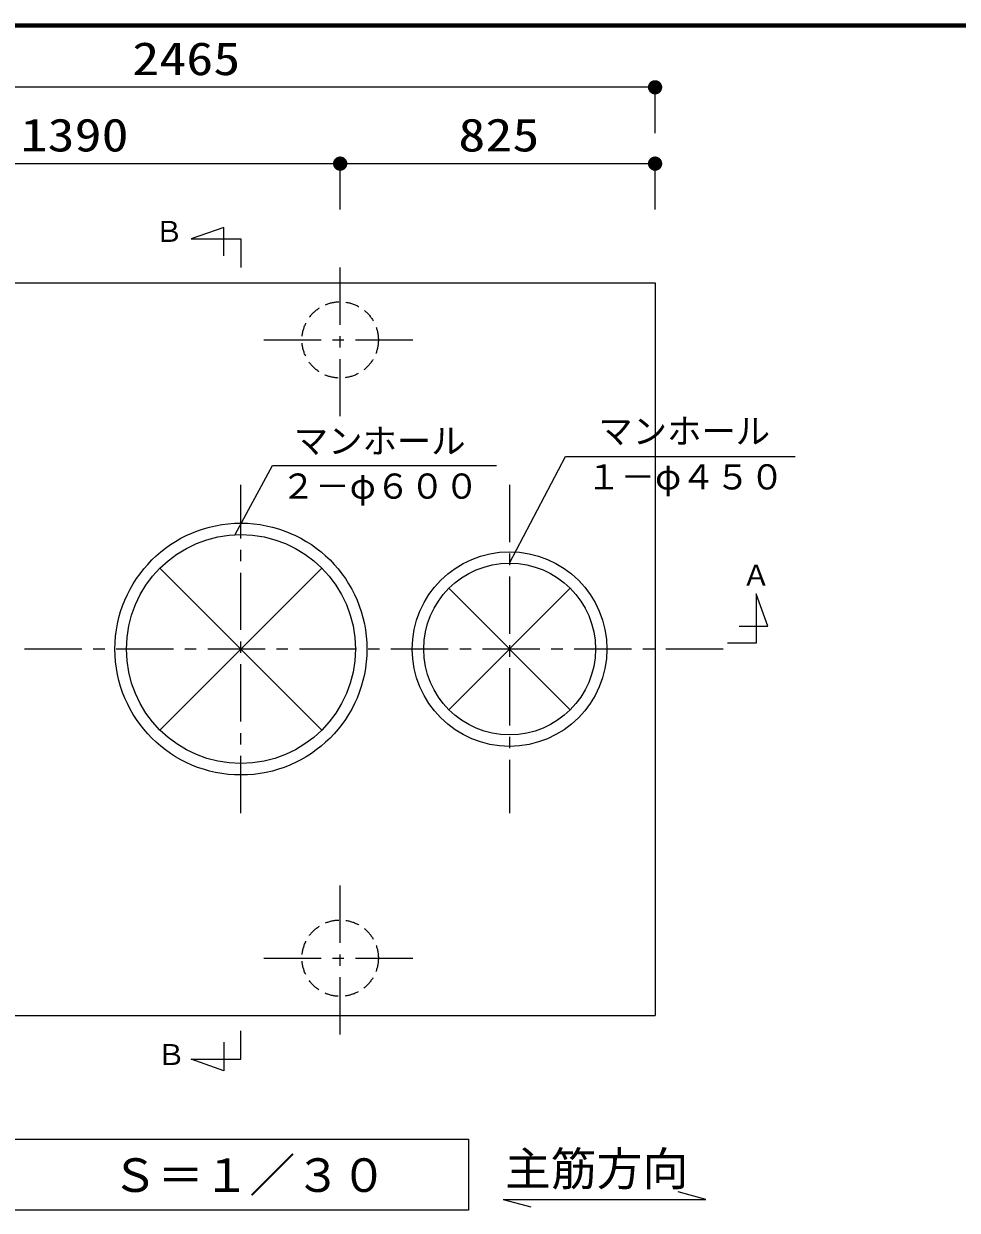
# Model space of a CAD drawing. Units: millimetres, scale not verified. Extents: x -8093 to 8093, y -5792 to 5792.
# Drawn here: x -5684 to -3238, y 2683 to 5792 of the extents above; entities that cross this region are included whole.
import ezdxf
from ezdxf.enums import TextEntityAlignment as Align

# ---------------------------------------------------------------- set-up
doc = ezdxf.new("R2010")
doc.units = ezdxf.units.MM
doc.header["$LTSCALE"] = 30
doc.linetypes.add('CHAIN1', pattern=[8, 5, -1, 1, -1])
doc.linetypes.add('DASHED1', pattern=[1.8, 1.2, -0.6])
for name, color, linetype, lineweight in [('0-0_Axis_waku', 7, 'Continuous', 25), ('0-1_00クル-フ-0躯体', 3, 'Continuous', 25), ('0-3_00クル-フ-1機器', 5, 'Continuous', 25), ('0-4_00クル-フ-6寸法', 132, 'Continuous', 25)]:
    doc.layers.add(name, color=color, linetype=linetype, lineweight=lineweight)
doc.styles.add('ＭＳ ゴシック', font='')
doc.styles.get('ＭＳ ゴシック').set_extended_font_data('MS Gothic')

msp = doc.modelspace()

# ---------------------------------------------------------------- linework, layer by layer
at = {"layer": '0-0_Axis_waku'}
for p, q in [((-8093.4, 5792.4), (8093.4, 5792.4)), ((-8092.8, 5791.8), (8092.8, 5791.8)), ((-8092.2, 5791.2), (8092.2, 5791.2)), ((-8091.6, 5790.6), (8091.6, 5790.6)), ((-8091, 5790), (8091, 5790)), ((-8090.4, 5789.4), (8090.4, 5789.4)), ((-8089.8, 5788.8), (8089.8, 5788.8)), ((-8089.2, 5788.2), (8089.2, 5788.2)), ((-8088.6, 5787.6), (8088.6, 5787.6)), ((-8088, 5787), (8088, 5787)), ((-8087.4, 5786.4), (8087.4, 5786.4)), ((-8086.8, 5785.8), (8086.8, 5785.8)), ((-8086.2, 5785.2), (8086.2, 5785.2)), ((-8085.6, 5784.6), (8085.6, 5784.6)), ((-8085, 5784), (8085, 5784))]:
    msp.add_line(p, q, dxfattribs=at)
at = {"layer": '0-1_00クル-フ-0躯体', "color": 2}
for p, q in [((-5129.9, 4453.83), (-5031.86, 4634.47)), ((-5031.86, 4634.47), (-4445.68, 4634.47)), ((-4411.04, 4378.84), (-4264.52, 4658.66)), ((-4264.52, 4658.66), (-3663.13, 4658.66))]:
    msp.add_line(p, q, dxfattribs=at)
at = {"layer": '0-1_00クル-フ-0躯体'}
msp.add_line((-4427.91, 2711.79), (-4355.46, 2692.38), dxfattribs=at)
for points in [[(-5159.98, 5183.83), (-5159.98, 5258.83), (-5244.98, 5228.83)], [(-5244.98, 5228.83), (-5114.98, 5228.83), (-5114.98, 5153.83)], [(-3764.9, 4298.83), (-3764.9, 4168.83), (-3839.9, 4168.83)], [(-3809.9, 4213.83), (-3734.9, 4213.83), (-3764.9, 4298.83)], [(-5244.98, 3078.83), (-5114.98, 3078.83), (-5114.98, 3153.83)], [(-5159.98, 3123.83), (-5159.98, 3048.83), (-5244.98, 3078.83)], [(-4427.91, 2711.79), (-3896.95, 2711.79), (-3969.4, 2731.2)]]:
    msp.add_lwpolyline(points, dxfattribs=at)
msp.add_lwpolyline([(-4518.29, 2869.53), (-4518.29, 2683.22), (-6547.61, 2683.22), (-6547.61, 2869.53)], close=True, dxfattribs=at)
at = {"layer": '0-3_00クル-フ-1機器', "color": 2, "linetype": 'CHAIN1'}
for p, q in [((-4854.9, 4763.83), (-4854.9, 5163.83)), ((-5054.9, 4963.83), (-4654.9, 4963.83)), ((-5114.9, 3723.83), (-5114.9, 4583.84)), ((-4411.04, 4583.83), (-4411.04, 3723.83)), ((-3851.78, 4153.83), (-6558.68, 4153.83)), ((-4854.9, 3143.83), (-4854.9, 3543.83)), ((-5054.9, 3343.83), (-4654.9, 3343.83))]:
    msp.add_line(p, q, dxfattribs=at)
at = {"layer": '0-3_00クル-フ-1機器', "color": 2}
for p, q in [((-5327.03, 4365.97), (-4902.77, 3941.7)), ((-5327.03, 3941.7), (-4902.77, 4365.97)), ((-4570.14, 4312.93), (-4251.94, 3994.74)), ((-4570.14, 3994.74), (-4251.94, 4312.93)), ((-6494.9, 3193.83), (-4029.9, 3193.83))]:
    msp.add_line(p, q, dxfattribs=at)
msp.add_lwpolyline([(-6494.9, 5113.83), (-4029.9, 5113.83), (-4029.9, 3193.83)], dxfattribs=at)
at = {"layer": '0-3_00クル-フ-1機器', "color": 2, "linetype": 'DASHED1'}
for centre in [(-4854.9, 4963.83), (-4854.9, 3343.83)]:
    msp.add_circle(centre, 100, dxfattribs=at)
at = {"layer": '0-3_00クル-フ-1機器', "color": 2}
for centre, radius in [((-5114.9, 4153.83), 330), ((-5114.9, 4153.83), 300), ((-4411.04, 4153.84), 255), ((-4411.04, 4153.84), 225)]:
    msp.add_circle(centre, radius, dxfattribs=at)
at = {"layer": '0-4_00クル-フ-6寸法', "color": 4}
for p, q in [((-4029.9, 5625.8), (-6494.9, 5625.8)), ((-4029.9, 5505.8), (-4029.9, 5625.8)), ((-6244.9, 5425.8), (-4854.9, 5425.8)), ((-4854.9, 5305.8), (-4854.9, 5425.8)), ((-4854.9, 5305.8), (-4854.9, 5425.8)), ((-4854.9, 5425.8), (-4029.9, 5425.8)), ((-4029.9, 5305.8), (-4029.9, 5425.8))]:
    msp.add_line(p, q, dxfattribs=at)
at = {"layer": '0-4_00クル-フ-6寸法'}
for points in [[(-4029.9, 5625.8), (-4048.65, 5625.8), (-4048.5, 5628.15)], [(-4029.9, 5625.8), (-4048.5, 5628.15), (-4048.06, 5630.46)], [(-4029.9, 5625.8), (-4048.06, 5630.46), (-4047.33, 5632.7)], [(-4029.9, 5625.8), (-4047.33, 5632.7), (-4046.33, 5634.83)], [(-4029.9, 5625.8), (-4046.33, 5634.83), (-4045.07, 5636.82)], [(-4029.9, 5625.8), (-4045.07, 5636.82), (-4043.57, 5638.63)], [(-4029.9, 5625.8), (-4043.57, 5638.63), (-4041.85, 5640.24)], [(-4029.9, 5625.8), (-4041.85, 5640.24), (-4039.95, 5641.63)], [(-4029.9, 5625.8), (-4039.95, 5641.63), (-4037.88, 5642.76)], [(-4029.9, 5625.8), (-4037.88, 5642.76), (-4035.69, 5643.63)], [(-4029.9, 5625.8), (-4035.69, 5643.63), (-4033.41, 5644.21)], [(-4029.9, 5625.8), (-4033.41, 5644.21), (-4031.08, 5644.51)], [(-4029.9, 5625.8), (-4031.08, 5644.51), (-4028.72, 5644.51)], [(-4029.9, 5625.8), (-4028.72, 5644.51), (-4026.39, 5644.21)], [(-4029.9, 5625.8), (-4026.39, 5644.21), (-4024.11, 5643.63)], [(-4029.9, 5625.8), (-4024.11, 5643.63), (-4021.92, 5642.76)], [(-4029.9, 5625.8), (-4021.92, 5642.76), (-4019.85, 5641.63)], [(-4029.9, 5625.8), (-4019.85, 5641.63), (-4017.95, 5640.24)], [(-4029.9, 5625.8), (-4017.95, 5640.24), (-4016.23, 5638.63)], [(-4029.9, 5625.8), (-4016.23, 5638.63), (-4014.73, 5636.82)], [(-4029.9, 5625.8), (-4014.73, 5636.82), (-4013.47, 5634.83)], [(-4029.9, 5625.8), (-4013.47, 5634.83), (-4012.47, 5632.7)], [(-4029.9, 5625.8), (-4012.47, 5632.7), (-4011.74, 5630.46)], [(-4029.9, 5625.8), (-4011.74, 5630.46), (-4011.3, 5628.15)], [(-4029.9, 5625.8), (-4011.3, 5628.15), (-4011.15, 5625.8)], [(-4029.9, 5625.8), (-4048.5, 5623.45), (-4048.65, 5625.8)], [(-4029.9, 5625.8), (-4048.06, 5621.13), (-4048.5, 5623.45)], [(-4029.9, 5625.8), (-4047.33, 5618.89), (-4048.06, 5621.13)], [(-4029.9, 5625.8), (-4046.33, 5616.76), (-4047.33, 5618.89)], [(-4029.9, 5625.8), (-4045.07, 5614.78), (-4046.33, 5616.76)], [(-4029.9, 5625.8), (-4043.57, 5612.96), (-4045.07, 5614.78)], [(-4029.9, 5625.8), (-4041.85, 5611.35), (-4043.57, 5612.96)], [(-4029.9, 5625.8), (-4039.95, 5609.97), (-4041.85, 5611.35)], [(-4029.9, 5625.8), (-4037.88, 5608.83), (-4039.95, 5609.97)], [(-4029.9, 5625.8), (-4035.69, 5607.96), (-4037.88, 5608.83)], [(-4029.9, 5625.8), (-4033.41, 5607.38), (-4035.69, 5607.96)], [(-4029.9, 5625.8), (-4031.08, 5607.08), (-4033.41, 5607.38)], [(-4029.9, 5625.8), (-4028.72, 5607.08), (-4031.08, 5607.08)], [(-4029.9, 5625.8), (-4026.39, 5607.38), (-4028.72, 5607.08)], [(-4029.9, 5625.8), (-4024.11, 5607.96), (-4026.39, 5607.38)], [(-4029.9, 5625.8), (-4021.92, 5608.83), (-4024.11, 5607.96)], [(-4029.9, 5625.8), (-4019.85, 5609.97), (-4021.92, 5608.83)], [(-4029.9, 5625.8), (-4017.95, 5611.35), (-4019.85, 5609.97)], [(-4029.9, 5625.8), (-4016.23, 5612.96), (-4017.95, 5611.35)], [(-4029.9, 5625.8), (-4014.73, 5614.78), (-4016.23, 5612.96)], [(-4029.9, 5625.8), (-4013.47, 5616.76), (-4014.73, 5614.78)], [(-4029.9, 5625.8), (-4012.47, 5618.89), (-4013.47, 5616.76)], [(-4029.9, 5625.8), (-4011.74, 5621.13), (-4012.47, 5618.89)], [(-4029.9, 5625.8), (-4011.3, 5623.45), (-4011.74, 5621.13)], [(-4029.9, 5625.8), (-4011.15, 5625.8), (-4011.3, 5623.45)], [(-4854.9, 5425.8), (-4866.85, 5440.24), (-4864.95, 5441.63)], [(-4854.9, 5425.8), (-4866.85, 5440.24), (-4864.95, 5441.63)], [(-4854.9, 5425.8), (-4864.95, 5441.63), (-4862.88, 5442.76)], [(-4854.9, 5425.8), (-4864.95, 5441.63), (-4862.88, 5442.76)], [(-4854.9, 5425.8), (-4862.88, 5442.76), (-4860.69, 5443.63)], [(-4854.9, 5425.8), (-4862.88, 5442.76), (-4860.69, 5443.63)], [(-4854.9, 5425.8), (-4860.69, 5443.63), (-4858.41, 5444.21)], [(-4854.9, 5425.8), (-4860.69, 5443.63), (-4858.41, 5444.21)], [(-4854.9, 5425.8), (-4858.41, 5444.21), (-4856.08, 5444.51)], [(-4854.9, 5425.8), (-4858.41, 5444.21), (-4856.08, 5444.51)], [(-4854.9, 5425.8), (-4856.08, 5444.51), (-4853.72, 5444.51)], [(-4854.9, 5425.8), (-4856.08, 5444.51), (-4853.72, 5444.51)], [(-4854.9, 5425.8), (-4853.72, 5444.51), (-4851.39, 5444.21)], [(-4854.9, 5425.8), (-4853.72, 5444.51), (-4851.39, 5444.21)], [(-4854.9, 5425.8), (-4851.39, 5444.21), (-4849.1, 5443.63)], [(-4854.9, 5425.8), (-4851.39, 5444.21), (-4849.1, 5443.63)], [(-4854.9, 5425.8), (-4849.1, 5443.63), (-4846.92, 5442.76)], [(-4854.9, 5425.8), (-4849.1, 5443.63), (-4846.92, 5442.76)], [(-4854.9, 5425.8), (-4846.92, 5442.76), (-4844.85, 5441.63)], [(-4854.9, 5425.8), (-4846.92, 5442.76), (-4844.85, 5441.63)], [(-4854.9, 5425.8), (-4844.85, 5441.63), (-4842.95, 5440.24)], [(-4854.9, 5425.8), (-4844.85, 5441.63), (-4842.95, 5440.24)], [(-4029.9, 5425.8), (-4041.85, 5440.24), (-4039.95, 5441.63)], [(-4029.9, 5425.8), (-4039.95, 5441.63), (-4037.88, 5442.76)], [(-4029.9, 5425.8), (-4037.88, 5442.76), (-4035.69, 5443.63)], [(-4029.9, 5425.8), (-4035.69, 5443.63), (-4033.41, 5444.21)], [(-4029.9, 5425.8), (-4033.41, 5444.21), (-4031.08, 5444.51)], [(-4029.9, 5425.8), (-4031.08, 5444.51), (-4028.72, 5444.51)], [(-4029.9, 5425.8), (-4028.72, 5444.51), (-4026.39, 5444.21)], [(-4029.9, 5425.8), (-4026.39, 5444.21), (-4024.11, 5443.63)], [(-4029.9, 5425.8), (-4024.11, 5443.63), (-4021.92, 5442.76)], [(-4029.9, 5425.8), (-4021.92, 5442.76), (-4019.85, 5441.63)], [(-4029.9, 5425.8), (-4019.85, 5441.63), (-4017.95, 5440.24)], [(-4854.9, 5425.8), (-4873.65, 5425.8), (-4873.5, 5428.15)], [(-4854.9, 5425.8), (-4873.65, 5425.8), (-4873.5, 5428.15)], [(-4854.9, 5425.8), (-4873.5, 5423.45), (-4873.65, 5425.8)], [(-4854.9, 5425.8), (-4873.5, 5423.45), (-4873.65, 5425.8)], [(-4854.9, 5425.8), (-4873.5, 5428.15), (-4873.06, 5430.46)], [(-4854.9, 5425.8), (-4873.5, 5428.15), (-4873.06, 5430.46)], [(-4854.9, 5425.8), (-4873.06, 5421.13), (-4873.5, 5423.45)], [(-4854.9, 5425.8), (-4873.06, 5421.13), (-4873.5, 5423.45)], [(-4854.9, 5425.8), (-4873.06, 5430.46), (-4872.33, 5432.7)], [(-4854.9, 5425.8), (-4873.06, 5430.46), (-4872.33, 5432.7)], [(-4854.9, 5425.8), (-4872.33, 5418.89), (-4873.06, 5421.13)], [(-4854.9, 5425.8), (-4872.33, 5418.89), (-4873.06, 5421.13)], [(-4854.9, 5425.8), (-4872.33, 5432.7), (-4871.33, 5434.83)], [(-4854.9, 5425.8), (-4872.33, 5432.7), (-4871.33, 5434.83)], [(-4854.9, 5425.8), (-4871.33, 5416.76), (-4872.33, 5418.89)], [(-4854.9, 5425.8), (-4871.33, 5416.76), (-4872.33, 5418.89)], [(-4854.9, 5425.8), (-4871.33, 5434.83), (-4870.07, 5436.82)], [(-4854.9, 5425.8), (-4871.33, 5434.83), (-4870.07, 5436.82)], [(-4854.9, 5425.8), (-4870.07, 5414.78), (-4871.33, 5416.76)], [(-4854.9, 5425.8), (-4870.07, 5414.78), (-4871.33, 5416.76)], [(-4854.9, 5425.8), (-4870.07, 5436.82), (-4868.57, 5438.63)], [(-4854.9, 5425.8), (-4870.07, 5436.82), (-4868.57, 5438.63)], [(-4854.9, 5425.8), (-4868.57, 5412.96), (-4870.07, 5414.78)], [(-4854.9, 5425.8), (-4868.57, 5412.96), (-4870.07, 5414.78)], [(-4854.9, 5425.8), (-4868.57, 5438.63), (-4866.85, 5440.24)], [(-4854.9, 5425.8), (-4868.57, 5438.63), (-4866.85, 5440.24)], [(-4854.9, 5425.8), (-4866.85, 5411.35), (-4868.57, 5412.96)], [(-4854.9, 5425.8), (-4866.85, 5411.35), (-4868.57, 5412.96)], [(-4854.9, 5425.8), (-4864.95, 5409.97), (-4866.85, 5411.35)], [(-4854.9, 5425.8), (-4864.95, 5409.97), (-4866.85, 5411.35)], [(-4854.9, 5425.8), (-4862.88, 5408.83), (-4864.95, 5409.97)], [(-4854.9, 5425.8), (-4862.88, 5408.83), (-4864.95, 5409.97)], [(-4854.9, 5425.8), (-4860.69, 5407.96), (-4862.88, 5408.83)], [(-4854.9, 5425.8), (-4860.69, 5407.96), (-4862.88, 5408.83)], [(-4854.9, 5425.8), (-4858.41, 5407.38), (-4860.69, 5407.96)], [(-4854.9, 5425.8), (-4858.41, 5407.38), (-4860.69, 5407.96)], [(-4854.9, 5425.8), (-4856.08, 5407.08), (-4858.41, 5407.38)], [(-4854.9, 5425.8), (-4856.08, 5407.08), (-4858.41, 5407.38)], [(-4854.9, 5425.8), (-4853.72, 5407.08), (-4856.08, 5407.08)], [(-4854.9, 5425.8), (-4853.72, 5407.08), (-4856.08, 5407.08)], [(-4854.9, 5425.8), (-4842.95, 5440.24), (-4841.23, 5438.63)], [(-4854.9, 5425.8), (-4842.95, 5440.24), (-4841.23, 5438.63)], [(-4854.9, 5425.8), (-4841.23, 5438.63), (-4839.73, 5436.82)], [(-4854.9, 5425.8), (-4841.23, 5438.63), (-4839.73, 5436.82)], [(-4854.9, 5425.8), (-4839.73, 5436.82), (-4838.47, 5434.83)], [(-4854.9, 5425.8), (-4839.73, 5436.82), (-4838.47, 5434.83)], [(-4854.9, 5425.8), (-4838.47, 5434.83), (-4837.47, 5432.7)], [(-4854.9, 5425.8), (-4838.47, 5434.83), (-4837.47, 5432.7)], [(-4854.9, 5425.8), (-4837.47, 5432.7), (-4836.74, 5430.46)], [(-4854.9, 5425.8), (-4837.47, 5432.7), (-4836.74, 5430.46)], [(-4854.9, 5425.8), (-4836.74, 5430.46), (-4836.3, 5428.15)], [(-4854.9, 5425.8), (-4836.74, 5430.46), (-4836.3, 5428.15)], [(-4854.9, 5425.8), (-4836.3, 5428.15), (-4836.15, 5425.8)], [(-4854.9, 5425.8), (-4836.3, 5428.15), (-4836.15, 5425.8)], [(-4854.9, 5425.8), (-4851.39, 5407.38), (-4853.72, 5407.08)], [(-4854.9, 5425.8), (-4849.1, 5407.96), (-4851.39, 5407.38)], [(-4854.9, 5425.8), (-4846.92, 5408.83), (-4849.1, 5407.96)], [(-4854.9, 5425.8), (-4844.85, 5409.97), (-4846.92, 5408.83)], [(-4854.9, 5425.8), (-4842.95, 5411.35), (-4844.85, 5409.97)], [(-4854.9, 5425.8), (-4841.23, 5412.96), (-4842.95, 5411.35)], [(-4854.9, 5425.8), (-4839.73, 5414.78), (-4841.23, 5412.96)], [(-4854.9, 5425.8), (-4838.47, 5416.76), (-4839.73, 5414.78)], [(-4854.9, 5425.8), (-4837.47, 5418.89), (-4838.47, 5416.76)], [(-4854.9, 5425.8), (-4836.74, 5421.13), (-4837.47, 5418.89)], [(-4854.9, 5425.8), (-4836.3, 5423.45), (-4836.74, 5421.13)], [(-4854.9, 5425.8), (-4836.15, 5425.8), (-4836.3, 5423.45)], [(-4854.9, 5425.8), (-4851.39, 5407.38), (-4853.72, 5407.08)], [(-4854.9, 5425.8), (-4849.1, 5407.96), (-4851.39, 5407.38)], [(-4854.9, 5425.8), (-4846.92, 5408.83), (-4849.1, 5407.96)], [(-4854.9, 5425.8), (-4844.85, 5409.97), (-4846.92, 5408.83)], [(-4854.9, 5425.8), (-4842.95, 5411.35), (-4844.85, 5409.97)], [(-4854.9, 5425.8), (-4841.23, 5412.96), (-4842.95, 5411.35)], [(-4854.9, 5425.8), (-4839.73, 5414.78), (-4841.23, 5412.96)], [(-4854.9, 5425.8), (-4838.47, 5416.76), (-4839.73, 5414.78)], [(-4854.9, 5425.8), (-4837.47, 5418.89), (-4838.47, 5416.76)], [(-4854.9, 5425.8), (-4836.74, 5421.13), (-4837.47, 5418.89)], [(-4854.9, 5425.8), (-4836.3, 5423.45), (-4836.74, 5421.13)], [(-4854.9, 5425.8), (-4836.15, 5425.8), (-4836.3, 5423.45)], [(-4029.9, 5425.8), (-4048.65, 5425.8), (-4048.5, 5428.15)], [(-4029.9, 5425.8), (-4048.5, 5423.45), (-4048.65, 5425.8)], [(-4029.9, 5425.8), (-4048.5, 5428.15), (-4048.06, 5430.46)], [(-4029.9, 5425.8), (-4048.06, 5421.13), (-4048.5, 5423.45)], [(-4029.9, 5425.8), (-4048.06, 5430.46), (-4047.33, 5432.7)], [(-4029.9, 5425.8), (-4047.33, 5418.89), (-4048.06, 5421.13)], [(-4029.9, 5425.8), (-4047.33, 5432.7), (-4046.33, 5434.83)], [(-4029.9, 5425.8), (-4046.33, 5416.76), (-4047.33, 5418.89)], [(-4029.9, 5425.8), (-4046.33, 5434.83), (-4045.07, 5436.82)], [(-4029.9, 5425.8), (-4045.07, 5414.78), (-4046.33, 5416.76)], [(-4029.9, 5425.8), (-4045.07, 5436.82), (-4043.57, 5438.63)], [(-4029.9, 5425.8), (-4043.57, 5412.96), (-4045.07, 5414.78)], [(-4029.9, 5425.8), (-4043.57, 5438.63), (-4041.85, 5440.24)], [(-4029.9, 5425.8), (-4041.85, 5411.35), (-4043.57, 5412.96)], [(-4029.9, 5425.8), (-4039.95, 5409.97), (-4041.85, 5411.35)], [(-4029.9, 5425.8), (-4037.88, 5408.83), (-4039.95, 5409.97)], [(-4029.9, 5425.8), (-4035.69, 5407.96), (-4037.88, 5408.83)], [(-4029.9, 5425.8), (-4033.41, 5407.38), (-4035.69, 5407.96)], [(-4029.9, 5425.8), (-4031.08, 5407.08), (-4033.41, 5407.38)], [(-4029.9, 5425.8), (-4028.72, 5407.08), (-4031.08, 5407.08)], [(-4029.9, 5425.8), (-4017.95, 5440.24), (-4016.23, 5438.63)], [(-4029.9, 5425.8), (-4016.23, 5438.63), (-4014.73, 5436.82)], [(-4029.9, 5425.8), (-4014.73, 5436.82), (-4013.47, 5434.83)], [(-4029.9, 5425.8), (-4013.47, 5434.83), (-4012.47, 5432.7)], [(-4029.9, 5425.8), (-4012.47, 5432.7), (-4011.74, 5430.46)], [(-4029.9, 5425.8), (-4011.74, 5430.46), (-4011.3, 5428.15)], [(-4029.9, 5425.8), (-4011.3, 5428.15), (-4011.15, 5425.8)], [(-4029.9, 5425.8), (-4026.39, 5407.38), (-4028.72, 5407.08)], [(-4029.9, 5425.8), (-4024.11, 5407.96), (-4026.39, 5407.38)], [(-4029.9, 5425.8), (-4021.92, 5408.83), (-4024.11, 5407.96)], [(-4029.9, 5425.8), (-4019.85, 5409.97), (-4021.92, 5408.83)], [(-4029.9, 5425.8), (-4017.95, 5411.35), (-4019.85, 5409.97)], [(-4029.9, 5425.8), (-4016.23, 5412.96), (-4017.95, 5411.35)], [(-4029.9, 5425.8), (-4014.73, 5414.78), (-4016.23, 5412.96)], [(-4029.9, 5425.8), (-4013.47, 5416.76), (-4014.73, 5414.78)], [(-4029.9, 5425.8), (-4012.47, 5418.89), (-4013.47, 5416.76)], [(-4029.9, 5425.8), (-4011.74, 5421.13), (-4012.47, 5418.89)], [(-4029.9, 5425.8), (-4011.3, 5423.45), (-4011.74, 5421.13)], [(-4029.9, 5425.8), (-4011.15, 5425.8), (-4011.3, 5423.45)]]:
    msp.add_solid(points, dxfattribs=at)

# ---------------------------------------------------------------- texts
at = {"layer": '0-1_00クル-フ-0躯体', "color": 4, "style": 'ＭＳ ゴシック'}
for s, height, p in [('Ｂ', 54.99, (-5340.95, 5204.2)), ('マンホール', 65.98, (-4178.63, 4672.05)), ('マンホール', 65.98, (-4976.33, 4646.41)), ('１－φ４５０', 65.98, (-4209.84, 4552.2)), ('２－φ６００', 65.98, (-5009.87, 4528.01)), ('Ａ', 54.99, (-3802.55, 4303.23)), ('Ｂ', 54.99, (-5335.17, 3047.25)), ('Ｓ＝１／３０', 87.98, (-5452.82, 2704.92)), ('主筋方向', 87.98, (-4423.13, 2721.46))]:
    msp.add_text(s, height=height, dxfattribs=at).set_placement(p, align=Align.BOTTOM_LEFT)
at = {"layer": '0-4_00クル-フ-6寸法', "color": 3, "style": 'ＭＳ ゴシック', "width": 1.2}
for s, p in [('2465', (-5399.54, 5631.64)), ('1390', (-5692.18, 5431.64)), ('825', (-4545.26, 5431.64))]:
    msp.add_text(s, height=86.66, dxfattribs=at).set_placement(p, align=Align.BOTTOM_LEFT)

doc.saveas('drawing.dxf')
